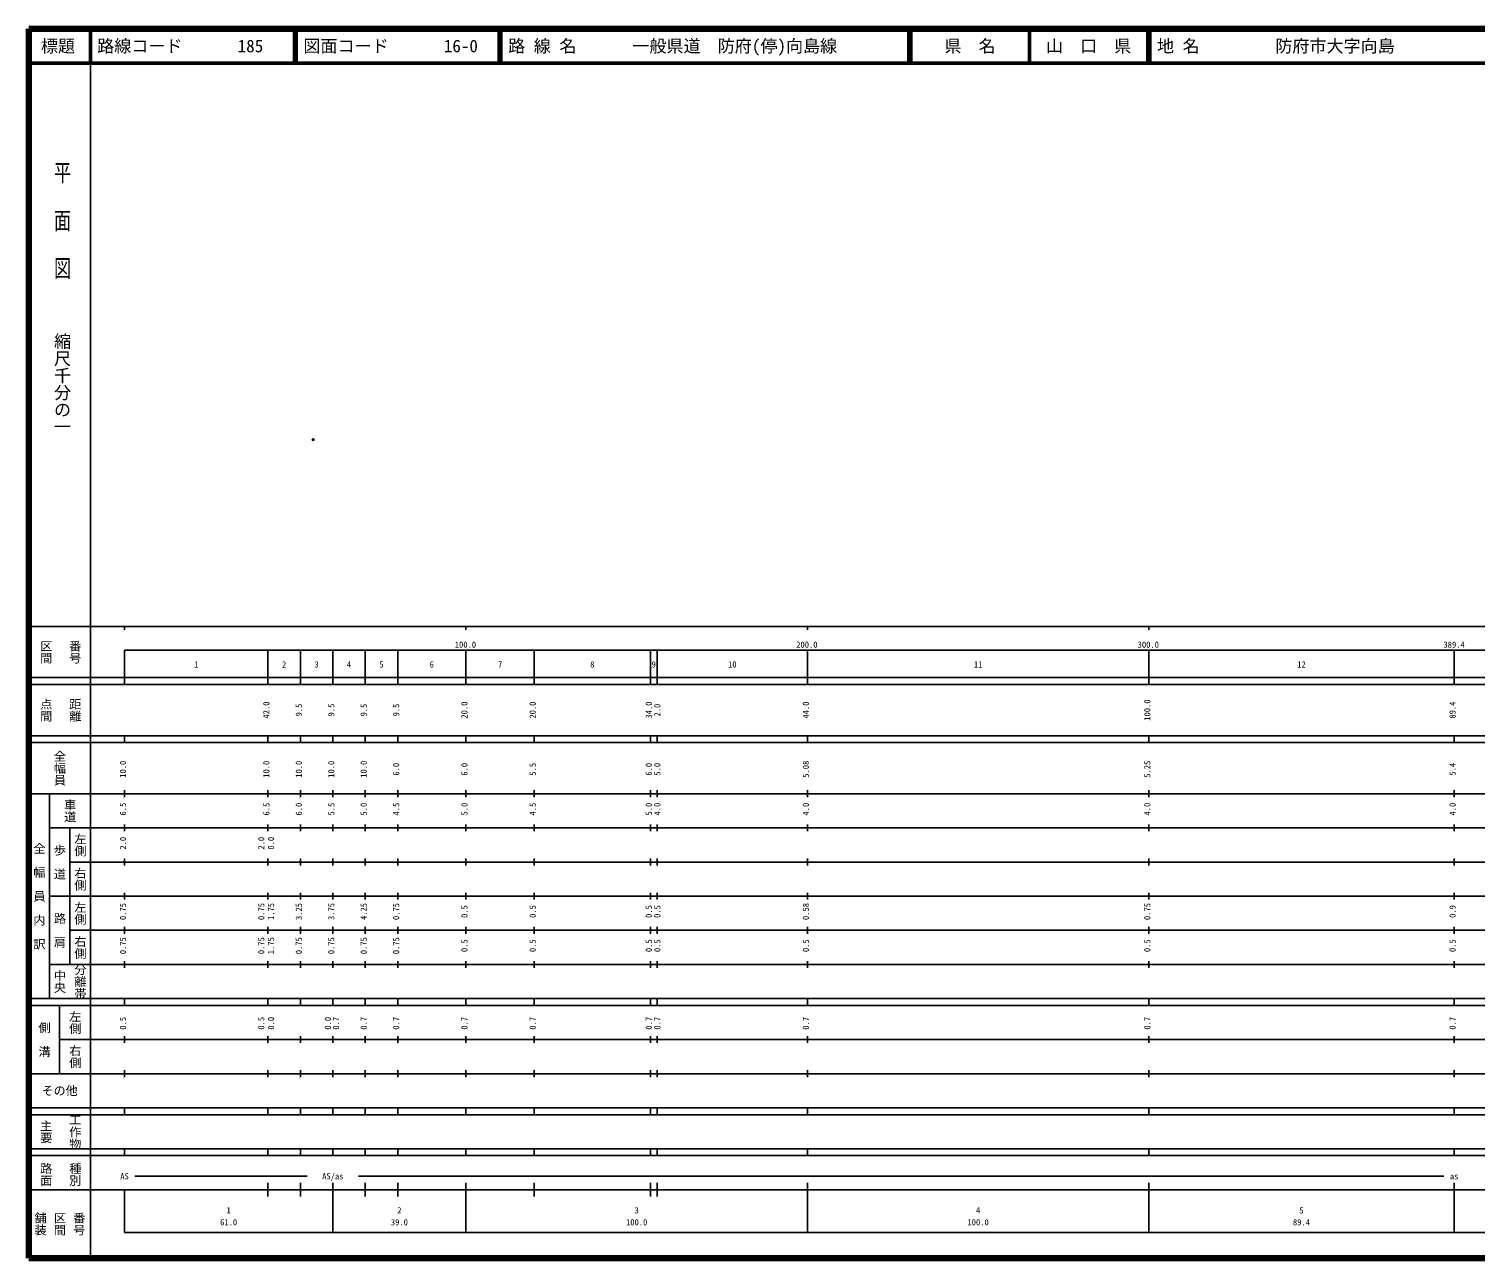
# Model space of a CAD drawing. Units: millimetres on the paper. Extents: x 40 to 680, y 20 to 380.
# Drawn here: x 40 to 463.5, y 20 to 380 of the extents above; entities that cross this region are included whole.
import ezdxf
from ezdxf.enums import TextEntityAlignment as Align

# ---------------------------------------------------------------- set-up
doc = ezdxf.new("R2010")
doc.units = ezdxf.units.MM
doc.header["$PDMODE"] = 32
doc.header["$PDSIZE"] = 0.5
doc.layers.add('M-OTRS', color=6, linetype='Continuous')
doc.layers.add('M-TTL-TXT', color=7, linetype='Continuous')
for name, color, linetype, lineweight in [('M-TTL', 2, 'Continuous', 140), ('M-TTL-BAND', 7, 'Continuous', 25), ('M-TTL-LINE', 7, 'Continuous', 50)]:
    doc.layers.add(name, color=color, linetype=linetype, lineweight=lineweight)
doc.styles.add('@ＭＳ ゴシック', font='')
doc.styles.add('ＭＳ ゴシック', font='')
doc.styles.get('@ＭＳ ゴシック').set_extended_font_data('@MS Gothic')
doc.styles.get('ＭＳ ゴシック').set_extended_font_data('MS Gothic')

msp = doc.modelspace()

# ---------------------------------------------------------------- linework, layer by layer
at = {"layer": 'M-OTRS'}
msp.add_point((123.251, 259.704), dxfattribs=at)
at = {"layer": 'M-TTL'}
for p, q in [((40, 380), (40, 20)), ((680, 380), (40, 380)), ((40, 20), (680, 20))]:
    msp.add_line(p, q, dxfattribs=at)
at = {"layer": 'M-TTL-BAND'}
for p, q in [((58, 370), (58, 20)), ((40, 205), (579, 205)), ((68, 205), (68, 204)), ((168, 205), (168, 204)), ((268, 205), (268, 204)), ((368, 205), (368, 204)), ((68, 198), (579, 198)), ((68, 198), (68, 188)), ((110, 188), (110, 198)), ((119.5, 188), (119.5, 198)), ((129, 188), (129, 198)), ((138.5, 188), (138.5, 198)), ((148, 188), (148, 198)), ((168, 188), (168, 198)), ((188, 188), (188, 198)), ((222, 188), (222, 198)), ((224, 188), (224, 198)), ((268, 188), (268, 198)), ((368, 188), (368, 198)), ((457.4, 188), (457.4, 198)), ((40, 190), (579, 190)), ((40, 188), (579, 188)), ((40, 173), (579, 173)), ((40, 171), (579, 171)), ((68, 171), (68, 173)), ((110, 171), (110, 173)), ((119.5, 171), (119.5, 173)), ((129, 171), (129, 173)), ((138.5, 171), (138.5, 173)), ((148, 171), (148, 173)), ((168, 171), (168, 173)), ((188, 171), (188, 173)), ((222, 171), (222, 173)), ((224, 171), (224, 173)), ((268, 171), (268, 173)), ((368, 171), (368, 173)), ((457.4, 171), (457.4, 173)), ((68, 155), (68, 157)), ((110, 155), (110, 157)), ((119.5, 155), (119.5, 157)), ((129, 155), (129, 157)), ((138.5, 155), (138.5, 157)), ((148, 155), (148, 157)), ((168, 155), (168, 157)), ((188, 155), (188, 157)), ((222, 155), (222, 157)), ((224, 155), (224, 157)), ((268, 155), (268, 157)), ((368, 155), (368, 157)), ((457.4, 155), (457.4, 157)), ((40, 156), (579, 156)), ((46, 96), (46, 156)), ((46, 146), (579, 146)), ((52, 146), (52, 106)), ((68, 145), (68, 147)), ((110, 145), (110, 147)), ((119.5, 145), (119.5, 147)), ((129, 145), (129, 147)), ((138.5, 145), (138.5, 147)), ((148, 145), (148, 147)), ((168, 145), (168, 147)), ((188, 145), (188, 147)), ((222, 145), (222, 147)), ((224, 145), (224, 147)), ((268, 145), (268, 147)), ((368, 145), (368, 147)), ((457.4, 145), (457.4, 147)), ((52, 136), (579, 136)), ((68, 135), (68, 137)), ((110, 135), (110, 137)), ((119.5, 135), (119.5, 137)), ((129, 135), (129, 137)), ((138.5, 135), (138.5, 137)), ((148, 135), (148, 137)), ((168, 135), (168, 137)), ((188, 135), (188, 137)), ((222, 135), (222, 137)), ((224, 135), (224, 137)), ((268, 135), (268, 137)), ((368, 135), (368, 137)), ((457.4, 135), (457.4, 137)), ((46, 126), (579, 126)), ((68, 125), (68, 127)), ((110, 125), (110, 127)), ((119.5, 125), (119.5, 127)), ((129, 125), (129, 127)), ((138.5, 125), (138.5, 127)), ((148, 125), (148, 127)), ((168, 125), (168, 127)), ((188, 125), (188, 127)), ((222, 125), (222, 127)), ((224, 125), (224, 127)), ((268, 125), (268, 127)), ((368, 125), (368, 127)), ((457.4, 125), (457.4, 127)), ((52, 116), (579, 116)), ((68, 115), (68, 117)), ((110, 115), (110, 117)), ((119.5, 115), (119.5, 117)), ((129, 115), (129, 117)), ((138.5, 115), (138.5, 117)), ((148, 115), (148, 117)), ((168, 115), (168, 117)), ((188, 115), (188, 117)), ((222, 115), (222, 117)), ((224, 115), (224, 117)), ((268, 115), (268, 117)), ((368, 115), (368, 117)), ((457.4, 115), (457.4, 117)), ((46, 106), (579, 106)), ((68, 105), (68, 107)), ((110, 105), (110, 107)), ((119.5, 105), (119.5, 107)), ((129, 105), (129, 107)), ((138.5, 105), (138.5, 107)), ((148, 105), (148, 107)), ((168, 105), (168, 107)), ((188, 105), (188, 107)), ((222, 105), (222, 107)), ((224, 105), (224, 107)), ((268, 105), (268, 107)), ((368, 105), (368, 107)), ((457.4, 105), (457.4, 107)), ((40, 96), (579, 96)), ((40, 94), (579, 94)), ((49, 94), (49, 74)), ((68, 94), (68, 96)), ((110, 94), (110, 96)), ((119.5, 94), (119.5, 96)), ((129, 94), (129, 96)), ((138.5, 94), (138.5, 96)), ((148, 94), (148, 96)), ((168, 94), (168, 96)), ((188, 94), (188, 96)), ((222, 94), (222, 96)), ((224, 94), (224, 96)), ((268, 94), (268, 96)), ((368, 94), (368, 96)), ((457.4, 94), (457.4, 96)), ((68, 83), (68, 85)), ((110, 83), (110, 85)), ((119.5, 83), (119.5, 85)), ((129, 83), (129, 85)), ((138.5, 83), (138.5, 85)), ((148, 83), (148, 85)), ((168, 83), (168, 85)), ((188, 83), (188, 85)), ((222, 83), (222, 85)), ((224, 83), (224, 85)), ((268, 83), (268, 85)), ((368, 83), (368, 85)), ((457.4, 83), (457.4, 85)), ((49, 84), (579, 84)), ((40, 74), (579, 74)), ((68, 73), (68, 75)), ((110, 73), (110, 75)), ((119.5, 73), (119.5, 75)), ((129, 73), (129, 75)), ((138.5, 73), (138.5, 75)), ((148, 73), (148, 75)), ((168, 73), (168, 75)), ((188, 73), (188, 75)), ((222, 73), (222, 75)), ((224, 73), (224, 75)), ((268, 73), (268, 75)), ((368, 73), (368, 75)), ((457.4, 73), (457.4, 75)), ((40, 64), (579, 64)), ((68, 62), (68, 64)), ((110, 62), (110, 64)), ((119.5, 62), (119.5, 64)), ((129, 62), (129, 64)), ((138.5, 62), (138.5, 64)), ((148, 62), (148, 64)), ((168, 62), (168, 64)), ((188, 62), (188, 64)), ((222, 62), (222, 64)), ((224, 62), (224, 64)), ((268, 62), (268, 64)), ((368, 62), (368, 64)), ((457.4, 62), (457.4, 64)), ((40, 62), (579, 62)), ((40, 52), (579, 52)), ((68, 50), (68, 52)), ((110, 50), (110, 52)), ((119.5, 50), (119.5, 52)), ((129, 50), (129, 52)), ((138.5, 50), (138.5, 52)), ((148, 50), (148, 52)), ((168, 50), (168, 52)), ((188, 50), (188, 52)), ((222, 50), (222, 52)), ((224, 50), (224, 52)), ((268, 50), (268, 52)), ((368, 50), (368, 52)), ((457.4, 50), (457.4, 52)), ((40, 50), (579, 50)), ((71, 44), (121.5, 44)), ((136.5, 44), (454.4, 44)), ((40, 40), (579, 40)), ((68, 40), (68, 27.5)), ((110, 38), (110, 42)), ((119.5, 38), (119.5, 42)), ((129, 27.5), (129, 42)), ((138.5, 38), (138.5, 42)), ((148, 38), (148, 42)), ((168, 27.5), (168, 42)), ((188, 38), (188, 42)), ((222, 38), (222, 42)), ((224, 38), (224, 42)), ((268, 27.5), (268, 42)), ((368, 27.5), (368, 42)), ((457.4, 27.5), (457.4, 42)), ((68, 27.5), (579, 27.5))]:
    msp.add_line(p, q, dxfattribs=at)
at = {"layer": 'M-TTL-LINE'}
for p, q in [((58, 380), (58, 370)), ((117.75, 380), (117.75, 370)), ((118.25, 380), (118.25, 370)), ((177.75, 380), (177.75, 370)), ((178.25, 380), (178.25, 370)), ((297.75, 380), (297.75, 370)), ((298.25, 380), (298.25, 370)), ((333, 380), (333, 370)), ((367.75, 380), (367.75, 370)), ((368.25, 380), (368.25, 370)), ((40, 370), (680, 370))]:
    msp.add_line(p, q, dxfattribs=at)

# ---------------------------------------------------------------- texts
at = {"layer": 'M-TTL-BAND', "style": '@ＭＳ ゴシック', "width": 1.4}
msp.add_text('平  面  図', height=3.666, rotation=270, dxfattribs=at).set_placement((49.777, 306.475), align=Align.MIDDLE_RIGHT)
at = {"layer": 'M-TTL-BAND', "style": '@ＭＳ ゴシック'}
msp.add_text('縮尺千分の一', height=3.666, rotation=270, dxfattribs=at).set_placement((49.777, 261.03), align=Align.MIDDLE_RIGHT)
for s, p in [('区間', (45, 197.5)), ('番号', (53.5, 197.5)), ('点間', (45, 180.5)), ('距離', (53.5, 180.5)), ('全幅員', (49, 163.5)), ('車道', (52, 151)), ('左側', (55, 141)), ('全\u3000幅\u3000員\u3000内\u3000訳', (43, 126)), ('歩\u3000道', (49, 136)), ('右側', (55, 131)), ('左側', (55, 121)), ('路\u3000肩', (49, 116)), ('右側', (55, 111)), ('分離帯', (55, 101)), ('中央', (49, 101)), ('側\u3000溝', (44.5, 84)), ('左側', (53.5, 89)), ('右側', (53.5, 79)), ('主要', (45, 57)), ('工作物', (53.5, 57)), ('路面', (45, 44.5)), ('種別', (53.5, 44.5)), ('舗装', (43.333, 30)), ('区間', (49, 30)), ('番号', (54.667, 30))]:
    msp.add_text(s, height=2.566, rotation=270, dxfattribs=at).set_placement(p, align=Align.MIDDLE_CENTER)
at = {"layer": 'M-TTL-BAND', "style": 'ＭＳ ゴシック'}
for s, p in [('100.0', (167.844, 198.195)), ('200.0', (267.844, 198.195)), ('300.0', (367.844, 198.195)), ('389.4', (457.4, 198.195)), ('1', (89, 192.405)), ('2', (114.75, 192.405)), ('3', (124.25, 192.405)), ('4', (133.75, 192.405)), ('5', (143.25, 192.405)), ('6', (158, 192.405)), ('7', (178, 192.405)), ('8', (205, 192.405)), ('9', (223, 192.405)), ('10', (246, 192.405)), ('11', (318, 192.405)), ('12', (412.7, 192.405)), ('AS', (68, 42.5)), ('AS/as', (129, 42.5)), ('as', (457.4, 42.5)), ('1', (98.5, 32.523)), ('2', (148.5, 32.523)), ('3', (218, 32.523)), ('4', (318, 32.523)), ('5', (412.7, 32.523)), ('61.0', (98.5, 29.033)), ('39.0', (148.5, 29.033)), ('100.0', (218, 29.033)), ('100.0', (318, 29.033)), ('89.4', (412.7, 29.033))]:
    msp.add_text(s, height=1.833, dxfattribs=at).set_placement(p, align=Align.BOTTOM_CENTER)
for s, p in [('42.0', (111, 180.5)), ('9.5', (120.5, 180.5)), ('9.5', (130, 180.5)), ('9.5', (139.5, 180.5)), ('9.5', (149, 180.5)), ('20.0', (169, 180.5)), ('20.0', (189, 180.5)), ('34.0', (223, 180.5)), ('2.0', (225.5, 180.5)), ('44.0', (269, 180.5)), ('100.0', (369, 180.5)), ('89.4', (458.4, 180.5)), ('10.0', (69, 163.174)), ('10.0', (111, 163.174)), ('10.0', (120.5, 163.174)), ('10.0', (130, 163.174)), ('10.0', (139.5, 163.174)), ('5.08', (269, 163.174)), ('5.25', (369, 163.174)), ('6.0', (149, 163.174)), ('6.0', (169, 163.174)), ('5.5', (189, 163.174)), ('6.0', (223, 163.174)), ('5.0', (225.5, 163.174)), ('5.4', (458.4, 163.174)), ('6.5', (69, 151.5)), ('6.5', (111, 151.5)), ('6.0', (120.5, 151.5)), ('5.5', (130, 151.5)), ('5.0', (139.5, 151.5)), ('4.5', (149, 151.5)), ('5.0', (169, 151.5)), ('4.5', (189, 151.5)), ('5.0', (223, 151.5)), ('4.0', (225.5, 151.5)), ('4.0', (269, 151.5)), ('4.0', (369, 151.5)), ('4.0', (458.4, 151.5)), ('2.0', (69, 141.5)), ('2.0', (109.5, 141.5)), ('0.0', (112.37, 141.5)), ('0.75', (69, 121.5)), ('0.75', (109.5, 121.5)), ('1.75', (112.37, 121.5)), ('3.25', (120.5, 121.5)), ('3.75', (130, 121.5)), ('4.25', (139.5, 121.5)), ('0.75', (149, 121.5)), ('0.5', (169, 121.5)), ('0.5', (189, 121.5)), ('0.5', (223, 121.5)), ('0.5', (225.5, 121.5)), ('0.58', (269, 121.5)), ('0.75', (369, 121.5)), ('0.9', (458.4, 121.5)), ('0.75', (69, 111.5)), ('0.75', (109.5, 111.5)), ('1.75', (112.37, 111.5)), ('0.75', (120.5, 111.5)), ('0.75', (130, 111.5)), ('0.75', (139.5, 111.5)), ('0.75', (149, 111.5)), ('0.5', (169, 111.5)), ('0.5', (189, 111.5)), ('0.5', (223, 111.5)), ('0.5', (225.5, 111.5)), ('0.5', (269, 111.5)), ('0.5', (369, 111.5)), ('0.5', (458.4, 111.5)), ('0.5', (69, 88.764)), ('0.5', (109.5, 88.764)), ('0.0', (112.37, 88.764)), ('0.0', (129, 88.764)), ('0.7', (131.37, 88.764)), ('0.7', (139.5, 88.764)), ('0.7', (149, 88.764)), ('0.7', (169, 88.764)), ('0.7', (189, 88.764)), ('0.7', (223, 88.764)), ('0.7', (225.5, 88.764)), ('0.7', (269, 88.764)), ('0.7', (369, 88.764)), ('0.7', (458.4, 88.764))]:
    msp.add_text(s, height=1.833, rotation=90, dxfattribs=at).set_placement(p, align=Align.BOTTOM_CENTER)
msp.add_text('その他', height=2.566, dxfattribs=at).set_placement((49, 69), align=Align.MIDDLE_CENTER)
at = {"layer": 'M-TTL-TXT', "style": 'ＭＳ ゴシック'}
for s, p in [('標題', (48.5, 375)), ('県\u3000名', (315.625, 375)), ('山\u3000口\u3000県', (350.375, 375))]:
    msp.add_text(s, height=3.666, dxfattribs=at).set_placement(p, align=Align.MIDDLE_CENTER)
for s, p in [('路線コード', (60, 375)), ('図面コード', (120.38, 375)), ('路 線 名', (180.38, 375)), ('一般県道\u3000防府(停)向島線', (216.734, 375)), ('地 名', (370.38, 375)), ('防府市大字向島', (405.024, 375)), ('185', (101.142, 375)), ('16-0', (161.521, 375))]:
    msp.add_text(s, height=3.666, dxfattribs=at).set_placement(p, align=Align.MIDDLE_LEFT)

doc.saveas('drawing.dxf')
